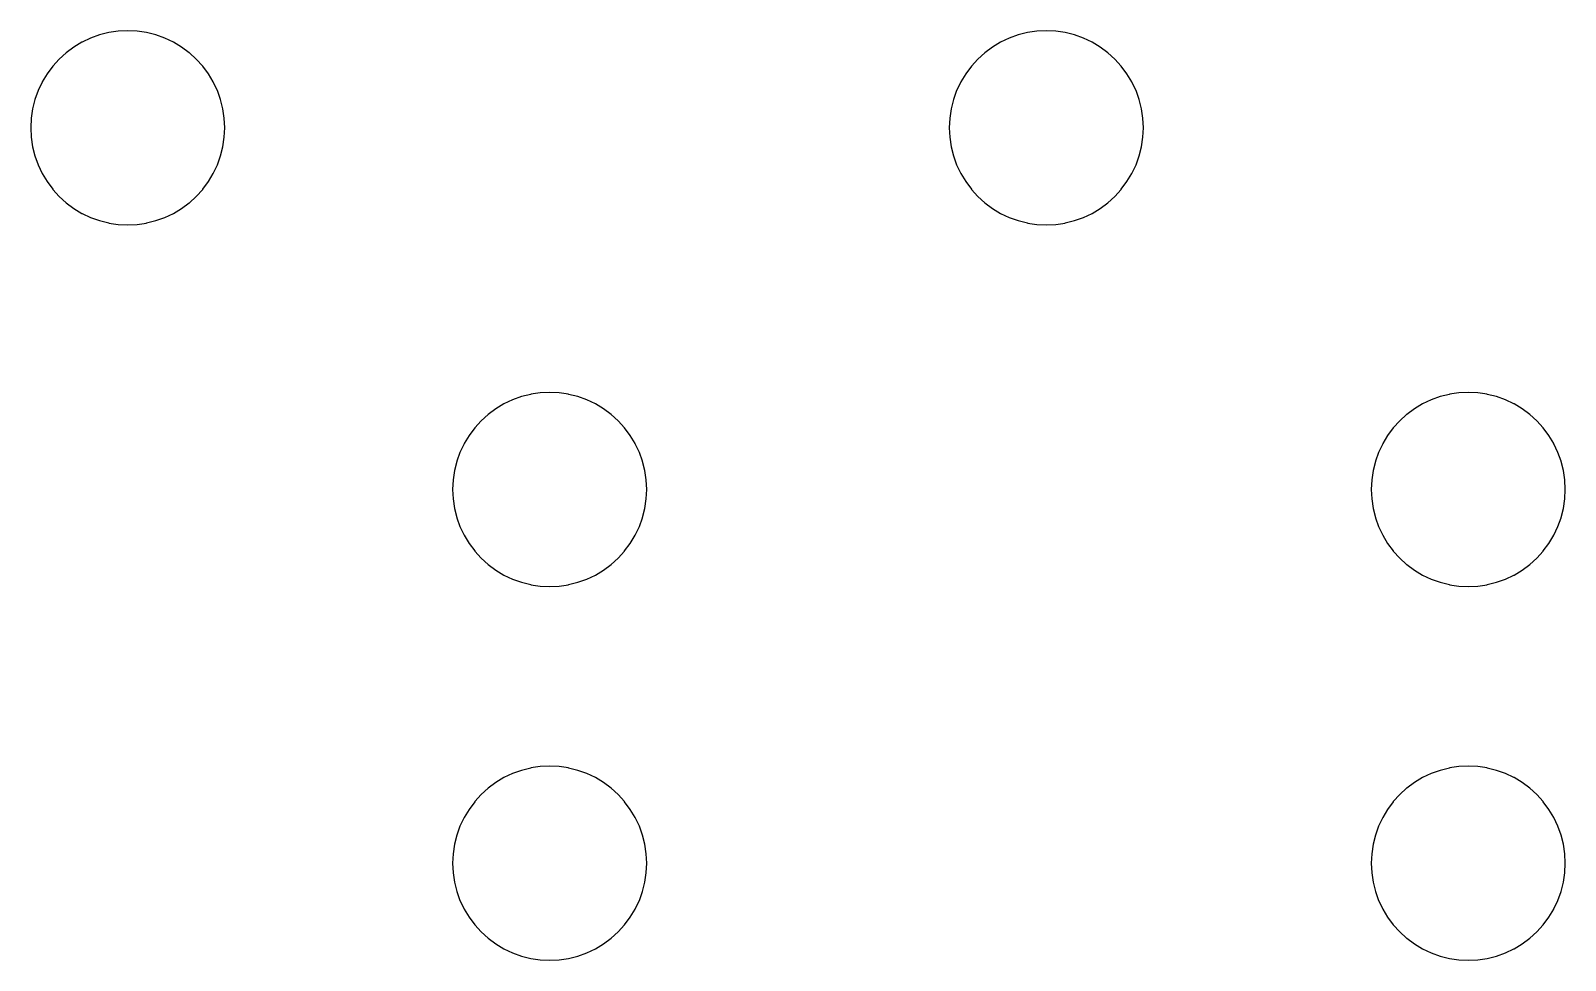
# Model space of a CAD drawing. Header units: metres. Extents: x 102.6 to 173.6, y -131.3 to -53.7.
# Drawn here: x 111.84 to 124.56, y -98.2 to -90.5 of the extents above; entities that cross this region are included whole.
import ezdxf

# ---------------------------------------------------------------- set-up
doc = ezdxf.new("R2010")
doc.units = ezdxf.units.M

msp = doc.modelspace()

# ---------------------------------------------------------------- linework, layer by layer
for points in [[(112.948, -92.044), (112.948, -92.044), (112.948, -92.044), (112.948, -92.044), (112.948, -92.044), (113.019, -92.01), (113.019, -92.01), (113.019, -92.01), (113.02, -92.01), (113.02, -92.01), (113.087, -91.969), (113.087, -91.969), (113.087, -91.969), (113.087, -91.969), (113.087, -91.969), (113.15, -91.922), (113.151, -91.922), (113.151, -91.922), (113.151, -91.922), (113.151, -91.922), (113.209, -91.869), (113.209, -91.869), (113.209, -91.869), (113.209, -91.869), (113.209, -91.869), (113.262, -91.811), (113.262, -91.811), (113.262, -91.811), (113.262, -91.811), (113.262, -91.81), (113.309, -91.747), (113.309, -91.747), (113.309, -91.747), (113.309, -91.747), (113.309, -91.747), (113.35, -91.68), (113.35, -91.68), (113.35, -91.679), (113.35, -91.679), (113.35, -91.679), (113.384, -91.608), (113.384, -91.608), (113.384, -91.608), (113.384, -91.608), (113.384, -91.608), (113.41, -91.534), (113.41, -91.534), (113.41, -91.534), (113.41, -91.534), (113.41, -91.533), (113.429, -91.457), (113.43, -91.457), (113.43, -91.457), (113.43, -91.457), (113.43, -91.457), (113.441, -91.379), (113.441, -91.379), (113.441, -91.379), (113.441, -91.379), (113.441, -91.379), (113.445, -91.3), (113.445, -91.3), (113.445, -91.3), (113.445, -91.3), (113.445, -91.3), (113.441, -91.221), (113.441, -91.221), (113.441, -91.221), (113.441, -91.221), (113.441, -91.221), (113.43, -91.143), (113.43, -91.143), (113.43, -91.143), (113.43, -91.143), (113.429, -91.143), (113.41, -91.067), (113.41, -91.066), (113.41, -91.066), (113.41, -91.066), (113.41, -91.066), (113.384, -90.992), (113.384, -90.992), (113.384, -90.992), (113.384, -90.992), (113.384, -90.992), (113.35, -90.921), (113.35, -90.921), (113.35, -90.921), (113.35, -90.92), (113.35, -90.92), (113.309, -90.853), (113.309, -90.853), (113.309, -90.853), (113.309, -90.853), (113.309, -90.853), (113.262, -90.79), (113.262, -90.789), (113.262, -90.789), (113.262, -90.789), (113.262, -90.789), (113.209, -90.731), (113.209, -90.731), (113.209, -90.731), (113.209, -90.731), (113.209, -90.731), (113.151, -90.678), (113.151, -90.678), (113.151, -90.678), (113.151, -90.678), (113.15, -90.678), (113.087, -90.631), (113.087, -90.631), (113.087, -90.631), (113.087, -90.631), (113.087, -90.631), (113.02, -90.59), (113.02, -90.59), (113.019, -90.59), (113.019, -90.59), (113.019, -90.59), (112.948, -90.556), (112.948, -90.556), (112.948, -90.556), (112.948, -90.556), (112.948, -90.556), (112.874, -90.53), (112.874, -90.53), (112.874, -90.53), (112.874, -90.53), (112.873, -90.53), (112.797, -90.511), (112.797, -90.51), (112.797, -90.51), (112.797, -90.51), (112.797, -90.51), (112.719, -90.499), (112.719, -90.499), (112.719, -90.499), (112.719, -90.499), (112.719, -90.499), (112.64, -90.495), (112.64, -90.495), (112.64, -90.495), (112.64, -90.495), (112.64, -90.495), (112.561, -90.499), (112.561, -90.499), (112.561, -90.499), (112.561, -90.499), (112.561, -90.499), (112.483, -90.51), (112.483, -90.51), (112.483, -90.51), (112.483, -90.51), (112.483, -90.511), (112.407, -90.53), (112.406, -90.53), (112.406, -90.53), (112.406, -90.53), (112.406, -90.53), (112.332, -90.556), (112.332, -90.556), (112.332, -90.556), (112.332, -90.556), (112.332, -90.556), (112.261, -90.59), (112.261, -90.59), (112.261, -90.59), (112.26, -90.59), (112.26, -90.59), (112.193, -90.631), (112.193, -90.631), (112.193, -90.631), (112.193, -90.631), (112.193, -90.631), (112.13, -90.678), (112.129, -90.678), (112.129, -90.678), (112.129, -90.678), (112.129, -90.678), (112.071, -90.731), (112.071, -90.731), (112.071, -90.731), (112.071, -90.731), (112.071, -90.731), (112.018, -90.789), (112.018, -90.789), (112.018, -90.789), (112.018, -90.789), (112.018, -90.79), (111.971, -90.853), (111.971, -90.853), (111.971, -90.853), (111.971, -90.853), (111.971, -90.853), (111.93, -90.92), (111.93, -90.92), (111.93, -90.921), (111.93, -90.921), (111.93, -90.921), (111.896, -90.992), (111.896, -90.992), (111.896, -90.992), (111.896, -90.992), (111.896, -90.992), (111.87, -91.066), (111.87, -91.066), (111.87, -91.066), (111.87, -91.066), (111.87, -91.067), (111.851, -91.143), (111.85, -91.143), (111.85, -91.143), (111.85, -91.143), (111.85, -91.143), (111.839, -91.221), (111.839, -91.221), (111.839, -91.221), (111.839, -91.221), (111.839, -91.221), (111.835, -91.3), (111.835, -91.3), (111.835, -91.3), (111.835, -91.3), (111.835, -91.3), (111.839, -91.379), (111.839, -91.379), (111.839, -91.379), (111.839, -91.379), (111.839, -91.379), (111.85, -91.457), (111.85, -91.457), (111.85, -91.457), (111.85, -91.457), (111.851, -91.457), (111.87, -91.533), (111.87, -91.534), (111.87, -91.534), (111.87, -91.534), (111.87, -91.534), (111.896, -91.608), (111.896, -91.608), (111.896, -91.608), (111.896, -91.608), (111.896, -91.608), (111.93, -91.679), (111.93, -91.679), (111.93, -91.679), (111.93, -91.68), (111.93, -91.68), (111.971, -91.747), (111.971, -91.747), (111.971, -91.747), (111.971, -91.747), (111.971, -91.747), (112.018, -91.81), (112.018, -91.811), (112.018, -91.811), (112.018, -91.811), (112.018, -91.811), (112.071, -91.869), (112.071, -91.869), (112.071, -91.869), (112.071, -91.869), (112.071, -91.869), (112.129, -91.922), (112.129, -91.922), (112.129, -91.922), (112.129, -91.922), (112.13, -91.922), (112.193, -91.969), (112.193, -91.969), (112.193, -91.969), (112.193, -91.969), (112.193, -91.969), (112.26, -92.01), (112.26, -92.01), (112.261, -92.01), (112.261, -92.01), (112.261, -92.01), (112.332, -92.044), (112.332, -92.044), (112.332, -92.044), (112.332, -92.044), (112.332, -92.044), (112.406, -92.07), (112.406, -92.07), (112.406, -92.07), (112.406, -92.07), (112.407, -92.07), (112.483, -92.089), (112.483, -92.09), (112.483, -92.09), (112.483, -92.09), (112.483, -92.09), (112.561, -92.101), (112.561, -92.101), (112.561, -92.101), (112.561, -92.101), (112.561, -92.101), (112.64, -92.105), (112.64, -92.105), (112.64, -92.105), (112.64, -92.105), (112.64, -92.105), (112.719, -92.101), (112.719, -92.101), (112.719, -92.101), (112.719, -92.101), (112.719, -92.101), (112.797, -92.09), (112.797, -92.09), (112.797, -92.09), (112.797, -92.09), (112.797, -92.089), (112.873, -92.07), (112.874, -92.07), (112.874, -92.07), (112.874, -92.07), (112.874, -92.07), (112.948, -92.044)], [(120.568, -92.044), (120.568, -92.044), (120.568, -92.044), (120.568, -92.044), (120.568, -92.044), (120.639, -92.01), (120.639, -92.01), (120.639, -92.01), (120.64, -92.01), (120.64, -92.01), (120.707, -91.969), (120.707, -91.969), (120.707, -91.969), (120.707, -91.969), (120.707, -91.969), (120.77, -91.922), (120.771, -91.922), (120.771, -91.922), (120.771, -91.922), (120.771, -91.922), (120.829, -91.869), (120.829, -91.869), (120.829, -91.869), (120.829, -91.869), (120.829, -91.869), (120.882, -91.811), (120.882, -91.811), (120.882, -91.811), (120.882, -91.811), (120.882, -91.81), (120.929, -91.747), (120.929, -91.747), (120.929, -91.747), (120.929, -91.747), (120.929, -91.747), (120.97, -91.68), (120.97, -91.68), (120.97, -91.679), (120.97, -91.679), (120.97, -91.679), (121.004, -91.608), (121.004, -91.608), (121.004, -91.608), (121.004, -91.608), (121.004, -91.608), (121.03, -91.534), (121.03, -91.534), (121.03, -91.534), (121.03, -91.534), (121.03, -91.533), (121.049, -91.457), (121.05, -91.457), (121.05, -91.457), (121.05, -91.457), (121.05, -91.457), (121.061, -91.379), (121.061, -91.379), (121.061, -91.379), (121.061, -91.379), (121.061, -91.379), (121.065, -91.3), (121.065, -91.3), (121.065, -91.3), (121.065, -91.3), (121.065, -91.3), (121.061, -91.221), (121.061, -91.221), (121.061, -91.221), (121.061, -91.221), (121.061, -91.221), (121.05, -91.143), (121.05, -91.143), (121.05, -91.143), (121.05, -91.143), (121.049, -91.143), (121.03, -91.067), (121.03, -91.066), (121.03, -91.066), (121.03, -91.066), (121.03, -91.066), (121.004, -90.992), (121.004, -90.992), (121.004, -90.992), (121.004, -90.992), (121.004, -90.992), (120.97, -90.921), (120.97, -90.921), (120.97, -90.921), (120.97, -90.92), (120.97, -90.92), (120.929, -90.853), (120.929, -90.853), (120.929, -90.853), (120.929, -90.853), (120.929, -90.853), (120.882, -90.79), (120.882, -90.789), (120.882, -90.789), (120.882, -90.789), (120.882, -90.789), (120.829, -90.731), (120.829, -90.731), (120.829, -90.731), (120.829, -90.731), (120.829, -90.731), (120.771, -90.678), (120.771, -90.678), (120.771, -90.678), (120.771, -90.678), (120.77, -90.678), (120.707, -90.631), (120.707, -90.631), (120.707, -90.631), (120.707, -90.631), (120.707, -90.631), (120.64, -90.59), (120.64, -90.59), (120.639, -90.59), (120.639, -90.59), (120.639, -90.59), (120.568, -90.556), (120.568, -90.556), (120.568, -90.556), (120.568, -90.556), (120.568, -90.556), (120.494, -90.53), (120.494, -90.53), (120.494, -90.53), (120.494, -90.53), (120.493, -90.53), (120.417, -90.511), (120.417, -90.51), (120.417, -90.51), (120.417, -90.51), (120.417, -90.51), (120.339, -90.499), (120.339, -90.499), (120.339, -90.499), (120.339, -90.499), (120.339, -90.499), (120.26, -90.495), (120.26, -90.495), (120.26, -90.495), (120.26, -90.495), (120.26, -90.495), (120.181, -90.499), (120.181, -90.499), (120.181, -90.499), (120.181, -90.499), (120.181, -90.499), (120.103, -90.51), (120.103, -90.51), (120.103, -90.51), (120.103, -90.51), (120.103, -90.511), (120.027, -90.53), (120.026, -90.53), (120.026, -90.53), (120.026, -90.53), (120.026, -90.53), (119.952, -90.556), (119.952, -90.556), (119.952, -90.556), (119.952, -90.556), (119.952, -90.556), (119.881, -90.59), (119.881, -90.59), (119.881, -90.59), (119.88, -90.59), (119.88, -90.59), (119.813, -90.631), (119.813, -90.631), (119.813, -90.631), (119.813, -90.631), (119.813, -90.631), (119.75, -90.678), (119.749, -90.678), (119.749, -90.678), (119.749, -90.678), (119.749, -90.678), (119.691, -90.731), (119.691, -90.731), (119.691, -90.731), (119.691, -90.731), (119.691, -90.731), (119.638, -90.789), (119.638, -90.789), (119.638, -90.789), (119.638, -90.789), (119.638, -90.79), (119.591, -90.853), (119.591, -90.853), (119.591, -90.853), (119.591, -90.853), (119.591, -90.853), (119.55, -90.92), (119.55, -90.92), (119.55, -90.921), (119.55, -90.921), (119.55, -90.921), (119.516, -90.992), (119.516, -90.992), (119.516, -90.992), (119.516, -90.992), (119.516, -90.992), (119.49, -91.066), (119.49, -91.066), (119.49, -91.066), (119.49, -91.066), (119.49, -91.067), (119.471, -91.143), (119.47, -91.143), (119.47, -91.143), (119.47, -91.143), (119.47, -91.143), (119.459, -91.221), (119.459, -91.221), (119.459, -91.221), (119.459, -91.221), (119.459, -91.221), (119.455, -91.3), (119.455, -91.3), (119.455, -91.3), (119.455, -91.3), (119.455, -91.3), (119.459, -91.379), (119.459, -91.379), (119.459, -91.379), (119.459, -91.379), (119.459, -91.379), (119.47, -91.457), (119.47, -91.457), (119.47, -91.457), (119.47, -91.457), (119.471, -91.457), (119.49, -91.533), (119.49, -91.534), (119.49, -91.534), (119.49, -91.534), (119.49, -91.534), (119.516, -91.608), (119.516, -91.608), (119.516, -91.608), (119.516, -91.608), (119.516, -91.608), (119.55, -91.679), (119.55, -91.679), (119.55, -91.679), (119.55, -91.68), (119.55, -91.68), (119.591, -91.747), (119.591, -91.747), (119.591, -91.747), (119.591, -91.747), (119.591, -91.747), (119.638, -91.81), (119.638, -91.811), (119.638, -91.811), (119.638, -91.811), (119.638, -91.811), (119.691, -91.869), (119.691, -91.869), (119.691, -91.869), (119.691, -91.869), (119.691, -91.869), (119.749, -91.922), (119.749, -91.922), (119.749, -91.922), (119.749, -91.922), (119.75, -91.922), (119.813, -91.969), (119.813, -91.969), (119.813, -91.969), (119.813, -91.969), (119.813, -91.969), (119.88, -92.01), (119.88, -92.01), (119.881, -92.01), (119.881, -92.01), (119.881, -92.01), (119.952, -92.044), (119.952, -92.044), (119.952, -92.044), (119.952, -92.044), (119.952, -92.044), (120.026, -92.07), (120.026, -92.07), (120.026, -92.07), (120.026, -92.07), (120.027, -92.07), (120.103, -92.089), (120.103, -92.09), (120.103, -92.09), (120.103, -92.09), (120.103, -92.09), (120.181, -92.101), (120.181, -92.101), (120.181, -92.101), (120.181, -92.101), (120.181, -92.101), (120.26, -92.105), (120.26, -92.105), (120.26, -92.105), (120.26, -92.105), (120.26, -92.105), (120.339, -92.101), (120.339, -92.101), (120.339, -92.101), (120.339, -92.101), (120.339, -92.101), (120.417, -92.09), (120.417, -92.09), (120.417, -92.09), (120.417, -92.09), (120.417, -92.089), (120.493, -92.07), (120.494, -92.07), (120.494, -92.07), (120.494, -92.07), (120.494, -92.07), (120.568, -92.044)], [(116.448, -95.044), (116.448, -95.044), (116.448, -95.044), (116.448, -95.044), (116.448, -95.044), (116.519, -95.01), (116.519, -95.01), (116.519, -95.01), (116.52, -95.01), (116.52, -95.01), (116.587, -94.969), (116.587, -94.969), (116.587, -94.969), (116.587, -94.969), (116.587, -94.969), (116.65, -94.922), (116.651, -94.922), (116.651, -94.922), (116.651, -94.922), (116.651, -94.922), (116.709, -94.869), (116.709, -94.869), (116.709, -94.869), (116.709, -94.869), (116.709, -94.869), (116.762, -94.811), (116.762, -94.811), (116.762, -94.811), (116.762, -94.811), (116.762, -94.81), (116.809, -94.747), (116.809, -94.747), (116.809, -94.747), (116.809, -94.747), (116.809, -94.747), (116.85, -94.68), (116.85, -94.68), (116.85, -94.679), (116.85, -94.679), (116.85, -94.679), (116.884, -94.608), (116.884, -94.608), (116.884, -94.608), (116.884, -94.608), (116.884, -94.608), (116.91, -94.534), (116.91, -94.534), (116.91, -94.534), (116.91, -94.534), (116.91, -94.533), (116.929, -94.457), (116.93, -94.457), (116.93, -94.457), (116.93, -94.457), (116.93, -94.457), (116.941, -94.379), (116.941, -94.379), (116.941, -94.379), (116.941, -94.379), (116.941, -94.379), (116.945, -94.3), (116.945, -94.3), (116.945, -94.3), (116.945, -94.3), (116.945, -94.3), (116.941, -94.221), (116.941, -94.221), (116.941, -94.221), (116.941, -94.221), (116.941, -94.221), (116.93, -94.143), (116.93, -94.143), (116.93, -94.143), (116.93, -94.143), (116.929, -94.143), (116.91, -94.067), (116.91, -94.066), (116.91, -94.066), (116.91, -94.066), (116.91, -94.066), (116.884, -93.992), (116.884, -93.992), (116.884, -93.992), (116.884, -93.992), (116.884, -93.992), (116.85, -93.921), (116.85, -93.921), (116.85, -93.921), (116.85, -93.92), (116.85, -93.92), (116.809, -93.853), (116.809, -93.853), (116.809, -93.853), (116.809, -93.853), (116.809, -93.853), (116.762, -93.79), (116.762, -93.789), (116.762, -93.789), (116.762, -93.789), (116.762, -93.789), (116.709, -93.731), (116.709, -93.731), (116.709, -93.731), (116.709, -93.731), (116.709, -93.731), (116.651, -93.678), (116.651, -93.678), (116.651, -93.678), (116.651, -93.678), (116.65, -93.678), (116.587, -93.631), (116.587, -93.631), (116.587, -93.631), (116.587, -93.631), (116.587, -93.631), (116.52, -93.59), (116.52, -93.59), (116.519, -93.59), (116.519, -93.59), (116.519, -93.59), (116.448, -93.556), (116.448, -93.556), (116.448, -93.556), (116.448, -93.556), (116.448, -93.556), (116.374, -93.53), (116.374, -93.53), (116.374, -93.53), (116.374, -93.53), (116.373, -93.53), (116.297, -93.511), (116.297, -93.51), (116.297, -93.51), (116.297, -93.51), (116.297, -93.51), (116.219, -93.499), (116.219, -93.499), (116.219, -93.499), (116.219, -93.499), (116.219, -93.499), (116.14, -93.495), (116.14, -93.495), (116.14, -93.495), (116.14, -93.495), (116.14, -93.495), (116.061, -93.499), (116.061, -93.499), (116.061, -93.499), (116.061, -93.499), (116.061, -93.499), (115.983, -93.51), (115.983, -93.51), (115.983, -93.51), (115.983, -93.51), (115.983, -93.511), (115.907, -93.53), (115.906, -93.53), (115.906, -93.53), (115.906, -93.53), (115.906, -93.53), (115.832, -93.556), (115.832, -93.556), (115.832, -93.556), (115.832, -93.556), (115.832, -93.556), (115.761, -93.59), (115.761, -93.59), (115.761, -93.59), (115.76, -93.59), (115.76, -93.59), (115.693, -93.631), (115.693, -93.631), (115.693, -93.631), (115.693, -93.631), (115.693, -93.631), (115.63, -93.678), (115.629, -93.678), (115.629, -93.678), (115.629, -93.678), (115.629, -93.678), (115.571, -93.731), (115.571, -93.731), (115.571, -93.731), (115.571, -93.731), (115.571, -93.731), (115.518, -93.789), (115.518, -93.789), (115.518, -93.789), (115.518, -93.789), (115.518, -93.79), (115.471, -93.853), (115.471, -93.853), (115.471, -93.853), (115.471, -93.853), (115.471, -93.853), (115.43, -93.92), (115.43, -93.92), (115.43, -93.921), (115.43, -93.921), (115.43, -93.921), (115.396, -93.992), (115.396, -93.992), (115.396, -93.992), (115.396, -93.992), (115.396, -93.992), (115.37, -94.066), (115.37, -94.066), (115.37, -94.066), (115.37, -94.066), (115.37, -94.067), (115.351, -94.143), (115.35, -94.143), (115.35, -94.143), (115.35, -94.143), (115.35, -94.143), (115.339, -94.221), (115.339, -94.221), (115.339, -94.221), (115.339, -94.221), (115.339, -94.221), (115.335, -94.3), (115.335, -94.3), (115.335, -94.3), (115.335, -94.3), (115.335, -94.3), (115.339, -94.379), (115.339, -94.379), (115.339, -94.379), (115.339, -94.379), (115.339, -94.379), (115.35, -94.457), (115.35, -94.457), (115.35, -94.457), (115.35, -94.457), (115.351, -94.457), (115.37, -94.533), (115.37, -94.534), (115.37, -94.534), (115.37, -94.534), (115.37, -94.534), (115.396, -94.608), (115.396, -94.608), (115.396, -94.608), (115.396, -94.608), (115.396, -94.608), (115.43, -94.679), (115.43, -94.679), (115.43, -94.679), (115.43, -94.68), (115.43, -94.68), (115.471, -94.747), (115.471, -94.747), (115.471, -94.747), (115.471, -94.747), (115.471, -94.747), (115.518, -94.81), (115.518, -94.811), (115.518, -94.811), (115.518, -94.811), (115.518, -94.811), (115.571, -94.869), (115.571, -94.869), (115.571, -94.869), (115.571, -94.869), (115.571, -94.869), (115.629, -94.922), (115.629, -94.922), (115.629, -94.922), (115.629, -94.922), (115.63, -94.922), (115.693, -94.969), (115.693, -94.969), (115.693, -94.969), (115.693, -94.969), (115.693, -94.969), (115.76, -95.01), (115.76, -95.01), (115.761, -95.01), (115.761, -95.01), (115.761, -95.01), (115.832, -95.044), (115.832, -95.044), (115.832, -95.044), (115.832, -95.044), (115.832, -95.044), (115.906, -95.07), (115.906, -95.07), (115.906, -95.07), (115.906, -95.07), (115.907, -95.07), (115.983, -95.089), (115.983, -95.09), (115.983, -95.09), (115.983, -95.09), (115.983, -95.09), (116.061, -95.101), (116.061, -95.101), (116.061, -95.101), (116.061, -95.101), (116.061, -95.101), (116.14, -95.105), (116.14, -95.105), (116.14, -95.105), (116.14, -95.105), (116.14, -95.105), (116.219, -95.101), (116.219, -95.101), (116.219, -95.101), (116.219, -95.101), (116.219, -95.101), (116.297, -95.09), (116.297, -95.09), (116.297, -95.09), (116.297, -95.09), (116.297, -95.089), (116.373, -95.07), (116.374, -95.07), (116.374, -95.07), (116.374, -95.07), (116.374, -95.07), (116.448, -95.044)], [(124.068, -95.044), (124.068, -95.044), (124.068, -95.044), (124.068, -95.044), (124.068, -95.044), (124.139, -95.01), (124.139, -95.01), (124.139, -95.01), (124.14, -95.01), (124.14, -95.01), (124.207, -94.969), (124.207, -94.969), (124.207, -94.969), (124.207, -94.969), (124.207, -94.969), (124.27, -94.922), (124.271, -94.922), (124.271, -94.922), (124.271, -94.922), (124.271, -94.922), (124.329, -94.869), (124.329, -94.869), (124.329, -94.869), (124.329, -94.869), (124.329, -94.869), (124.382, -94.811), (124.382, -94.811), (124.382, -94.811), (124.382, -94.811), (124.382, -94.81), (124.429, -94.747), (124.429, -94.747), (124.429, -94.747), (124.429, -94.747), (124.429, -94.747), (124.47, -94.68), (124.47, -94.68), (124.47, -94.679), (124.47, -94.679), (124.47, -94.679), (124.504, -94.608), (124.504, -94.608), (124.504, -94.608), (124.504, -94.608), (124.504, -94.608), (124.53, -94.534), (124.53, -94.534), (124.53, -94.534), (124.53, -94.534), (124.53, -94.533), (124.549, -94.457), (124.55, -94.457), (124.55, -94.457), (124.55, -94.457), (124.55, -94.457), (124.561, -94.379), (124.561, -94.379), (124.561, -94.379), (124.561, -94.379), (124.561, -94.379), (124.565, -94.3), (124.565, -94.3), (124.565, -94.3), (124.565, -94.3), (124.565, -94.3), (124.561, -94.221), (124.561, -94.221), (124.561, -94.221), (124.561, -94.221), (124.561, -94.221), (124.55, -94.143), (124.55, -94.143), (124.55, -94.143), (124.55, -94.143), (124.549, -94.143), (124.53, -94.067), (124.53, -94.066), (124.53, -94.066), (124.53, -94.066), (124.53, -94.066), (124.504, -93.992), (124.504, -93.992), (124.504, -93.992), (124.504, -93.992), (124.504, -93.992), (124.47, -93.921), (124.47, -93.921), (124.47, -93.921), (124.47, -93.92), (124.47, -93.92), (124.429, -93.853), (124.429, -93.853), (124.429, -93.853), (124.429, -93.853), (124.429, -93.853), (124.382, -93.79), (124.382, -93.789), (124.382, -93.789), (124.382, -93.789), (124.382, -93.789), (124.329, -93.731), (124.329, -93.731), (124.329, -93.731), (124.329, -93.731), (124.329, -93.731), (124.271, -93.678), (124.271, -93.678), (124.271, -93.678), (124.271, -93.678), (124.27, -93.678), (124.207, -93.631), (124.207, -93.631), (124.207, -93.631), (124.207, -93.631), (124.207, -93.631), (124.14, -93.59), (124.14, -93.59), (124.139, -93.59), (124.139, -93.59), (124.139, -93.59), (124.068, -93.556), (124.068, -93.556), (124.068, -93.556), (124.068, -93.556), (124.068, -93.556), (123.994, -93.53), (123.994, -93.53), (123.994, -93.53), (123.994, -93.53), (123.993, -93.53), (123.917, -93.511), (123.917, -93.51), (123.917, -93.51), (123.917, -93.51), (123.917, -93.51), (123.839, -93.499), (123.839, -93.499), (123.839, -93.499), (123.839, -93.499), (123.839, -93.499), (123.76, -93.495), (123.76, -93.495), (123.76, -93.495), (123.76, -93.495), (123.76, -93.495), (123.681, -93.499), (123.681, -93.499), (123.681, -93.499), (123.681, -93.499), (123.681, -93.499), (123.603, -93.51), (123.603, -93.51), (123.603, -93.51), (123.603, -93.51), (123.603, -93.511), (123.527, -93.53), (123.526, -93.53), (123.526, -93.53), (123.526, -93.53), (123.526, -93.53), (123.452, -93.556), (123.452, -93.556), (123.452, -93.556), (123.452, -93.556), (123.452, -93.556), (123.381, -93.59), (123.381, -93.59), (123.381, -93.59), (123.38, -93.59), (123.38, -93.59), (123.313, -93.631), (123.313, -93.631), (123.313, -93.631), (123.313, -93.631), (123.313, -93.631), (123.25, -93.678), (123.249, -93.678), (123.249, -93.678), (123.249, -93.678), (123.249, -93.678), (123.191, -93.731), (123.191, -93.731), (123.191, -93.731), (123.191, -93.731), (123.191, -93.731), (123.138, -93.789), (123.138, -93.789), (123.138, -93.789), (123.138, -93.789), (123.138, -93.79), (123.091, -93.853), (123.091, -93.853), (123.091, -93.853), (123.091, -93.853), (123.091, -93.853), (123.05, -93.92), (123.05, -93.92), (123.05, -93.921), (123.05, -93.921), (123.05, -93.921), (123.016, -93.992), (123.016, -93.992), (123.016, -93.992), (123.016, -93.992), (123.016, -93.992), (122.99, -94.066), (122.99, -94.066), (122.99, -94.066), (122.99, -94.066), (122.99, -94.067), (122.971, -94.143), (122.97, -94.143), (122.97, -94.143), (122.97, -94.143), (122.97, -94.143), (122.959, -94.221), (122.959, -94.221), (122.959, -94.221), (122.959, -94.221), (122.959, -94.221), (122.955, -94.3), (122.955, -94.3), (122.955, -94.3), (122.955, -94.3), (122.955, -94.3), (122.959, -94.379), (122.959, -94.379), (122.959, -94.379), (122.959, -94.379), (122.959, -94.379), (122.97, -94.457), (122.97, -94.457), (122.97, -94.457), (122.97, -94.457), (122.971, -94.457), (122.99, -94.533), (122.99, -94.534), (122.99, -94.534), (122.99, -94.534), (122.99, -94.534), (123.016, -94.608), (123.016, -94.608), (123.016, -94.608), (123.016, -94.608), (123.016, -94.608), (123.05, -94.679), (123.05, -94.679), (123.05, -94.679), (123.05, -94.68), (123.05, -94.68), (123.091, -94.747), (123.091, -94.747), (123.091, -94.747), (123.091, -94.747), (123.091, -94.747), (123.138, -94.81), (123.138, -94.811), (123.138, -94.811), (123.138, -94.811), (123.138, -94.811), (123.191, -94.869), (123.191, -94.869), (123.191, -94.869), (123.191, -94.869), (123.191, -94.869), (123.249, -94.922), (123.249, -94.922), (123.249, -94.922), (123.249, -94.922), (123.25, -94.922), (123.313, -94.969), (123.313, -94.969), (123.313, -94.969), (123.313, -94.969), (123.313, -94.969), (123.38, -95.01), (123.38, -95.01), (123.381, -95.01), (123.381, -95.01), (123.381, -95.01), (123.452, -95.044), (123.452, -95.044), (123.452, -95.044), (123.452, -95.044), (123.452, -95.044), (123.526, -95.07), (123.526, -95.07), (123.526, -95.07), (123.526, -95.07), (123.527, -95.07), (123.603, -95.089), (123.603, -95.09), (123.603, -95.09), (123.603, -95.09), (123.603, -95.09), (123.681, -95.101), (123.681, -95.101), (123.681, -95.101), (123.681, -95.101), (123.681, -95.101), (123.76, -95.105), (123.76, -95.105), (123.76, -95.105), (123.76, -95.105), (123.76, -95.105), (123.839, -95.101), (123.839, -95.101), (123.839, -95.101), (123.839, -95.101), (123.839, -95.101), (123.917, -95.09), (123.917, -95.09), (123.917, -95.09), (123.917, -95.09), (123.917, -95.089), (123.993, -95.07), (123.994, -95.07), (123.994, -95.07), (123.994, -95.07), (123.994, -95.07), (124.068, -95.044)], [(116.448, -98.144), (116.448, -98.144), (116.448, -98.144), (116.448, -98.144), (116.448, -98.144), (116.519, -98.11), (116.519, -98.11), (116.519, -98.11), (116.52, -98.11), (116.52, -98.11), (116.587, -98.069), (116.587, -98.069), (116.587, -98.069), (116.587, -98.069), (116.587, -98.069), (116.65, -98.022), (116.651, -98.022), (116.651, -98.022), (116.651, -98.022), (116.651, -98.022), (116.709, -97.969), (116.709, -97.969), (116.709, -97.969), (116.709, -97.969), (116.709, -97.969), (116.762, -97.911), (116.762, -97.911), (116.762, -97.911), (116.762, -97.911), (116.762, -97.91), (116.809, -97.847), (116.809, -97.847), (116.809, -97.847), (116.809, -97.847), (116.809, -97.847), (116.85, -97.78), (116.85, -97.78), (116.85, -97.779), (116.85, -97.779), (116.85, -97.779), (116.884, -97.708), (116.884, -97.708), (116.884, -97.708), (116.884, -97.708), (116.884, -97.708), (116.91, -97.634), (116.91, -97.634), (116.91, -97.634), (116.91, -97.634), (116.91, -97.633), (116.929, -97.557), (116.93, -97.557), (116.93, -97.557), (116.93, -97.557), (116.93, -97.557), (116.941, -97.479), (116.941, -97.479), (116.941, -97.479), (116.941, -97.479), (116.941, -97.479), (116.945, -97.4), (116.945, -97.4), (116.945, -97.4), (116.945, -97.4), (116.945, -97.4), (116.941, -97.321), (116.941, -97.321), (116.941, -97.321), (116.941, -97.321), (116.941, -97.321), (116.93, -97.243), (116.93, -97.243), (116.93, -97.243), (116.93, -97.243), (116.929, -97.243), (116.91, -97.167), (116.91, -97.166), (116.91, -97.166), (116.91, -97.166), (116.91, -97.166), (116.884, -97.092), (116.884, -97.092), (116.884, -97.092), (116.884, -97.092), (116.884, -97.092), (116.85, -97.021), (116.85, -97.021), (116.85, -97.021), (116.85, -97.02), (116.85, -97.02), (116.809, -96.953), (116.809, -96.953), (116.809, -96.953), (116.809, -96.953), (116.809, -96.953), (116.762, -96.89), (116.762, -96.889), (116.762, -96.889), (116.762, -96.889), (116.762, -96.889), (116.709, -96.831), (116.709, -96.831), (116.709, -96.831), (116.709, -96.831), (116.709, -96.831), (116.651, -96.778), (116.651, -96.778), (116.651, -96.778), (116.651, -96.778), (116.65, -96.778), (116.587, -96.731), (116.587, -96.731), (116.587, -96.731), (116.587, -96.731), (116.587, -96.731), (116.52, -96.69), (116.52, -96.69), (116.519, -96.69), (116.519, -96.69), (116.519, -96.69), (116.448, -96.656), (116.448, -96.656), (116.448, -96.656), (116.448, -96.656), (116.448, -96.656), (116.374, -96.63), (116.374, -96.63), (116.374, -96.63), (116.374, -96.63), (116.373, -96.63), (116.297, -96.611), (116.297, -96.61), (116.297, -96.61), (116.297, -96.61), (116.297, -96.61), (116.219, -96.599), (116.219, -96.599), (116.219, -96.599), (116.219, -96.599), (116.219, -96.599), (116.14, -96.595), (116.14, -96.595), (116.14, -96.595), (116.14, -96.595), (116.14, -96.595), (116.061, -96.599), (116.061, -96.599), (116.061, -96.599), (116.061, -96.599), (116.061, -96.599), (115.983, -96.61), (115.983, -96.61), (115.983, -96.61), (115.983, -96.61), (115.983, -96.611), (115.907, -96.63), (115.906, -96.63), (115.906, -96.63), (115.906, -96.63), (115.906, -96.63), (115.832, -96.656), (115.832, -96.656), (115.832, -96.656), (115.832, -96.656), (115.832, -96.656), (115.761, -96.69), (115.761, -96.69), (115.761, -96.69), (115.76, -96.69), (115.76, -96.69), (115.693, -96.731), (115.693, -96.731), (115.693, -96.731), (115.693, -96.731), (115.693, -96.731), (115.63, -96.778), (115.629, -96.778), (115.629, -96.778), (115.629, -96.778), (115.629, -96.778), (115.571, -96.831), (115.571, -96.831), (115.571, -96.831), (115.571, -96.831), (115.571, -96.831), (115.518, -96.889), (115.518, -96.889), (115.518, -96.889), (115.518, -96.889), (115.518, -96.89), (115.471, -96.953), (115.471, -96.953), (115.471, -96.953), (115.471, -96.953), (115.471, -96.953), (115.43, -97.02), (115.43, -97.02), (115.43, -97.021), (115.43, -97.021), (115.43, -97.021), (115.396, -97.092), (115.396, -97.092), (115.396, -97.092), (115.396, -97.092), (115.396, -97.092), (115.37, -97.166), (115.37, -97.166), (115.37, -97.166), (115.37, -97.166), (115.37, -97.167), (115.351, -97.243), (115.35, -97.243), (115.35, -97.243), (115.35, -97.243), (115.35, -97.243), (115.339, -97.321), (115.339, -97.321), (115.339, -97.321), (115.339, -97.321), (115.339, -97.321), (115.335, -97.4), (115.335, -97.4), (115.335, -97.4), (115.335, -97.4), (115.335, -97.4), (115.339, -97.479), (115.339, -97.479), (115.339, -97.479), (115.339, -97.479), (115.339, -97.479), (115.35, -97.557), (115.35, -97.557), (115.35, -97.557), (115.35, -97.557), (115.351, -97.557), (115.37, -97.633), (115.37, -97.634), (115.37, -97.634), (115.37, -97.634), (115.37, -97.634), (115.396, -97.708), (115.396, -97.708), (115.396, -97.708), (115.396, -97.708), (115.396, -97.708), (115.43, -97.779), (115.43, -97.779), (115.43, -97.779), (115.43, -97.78), (115.43, -97.78), (115.471, -97.847), (115.471, -97.847), (115.471, -97.847), (115.471, -97.847), (115.471, -97.847), (115.518, -97.91), (115.518, -97.911), (115.518, -97.911), (115.518, -97.911), (115.518, -97.911), (115.571, -97.969), (115.571, -97.969), (115.571, -97.969), (115.571, -97.969), (115.571, -97.969), (115.629, -98.022), (115.629, -98.022), (115.629, -98.022), (115.629, -98.022), (115.63, -98.022), (115.693, -98.069), (115.693, -98.069), (115.693, -98.069), (115.693, -98.069), (115.693, -98.069), (115.76, -98.11), (115.76, -98.11), (115.761, -98.11), (115.761, -98.11), (115.761, -98.11), (115.832, -98.144), (115.832, -98.144), (115.832, -98.144), (115.832, -98.144), (115.832, -98.144), (115.906, -98.17), (115.906, -98.17), (115.906, -98.17), (115.906, -98.17), (115.907, -98.17), (115.983, -98.189), (115.983, -98.19), (115.983, -98.19), (115.983, -98.19), (115.983, -98.19), (116.061, -98.201), (116.061, -98.201), (116.061, -98.201), (116.061, -98.201), (116.061, -98.201), (116.14, -98.205), (116.14, -98.205), (116.14, -98.205), (116.14, -98.205), (116.14, -98.205), (116.219, -98.201), (116.219, -98.201), (116.219, -98.201), (116.219, -98.201), (116.219, -98.201), (116.297, -98.19), (116.297, -98.19), (116.297, -98.19), (116.297, -98.19), (116.297, -98.189), (116.373, -98.17), (116.374, -98.17), (116.374, -98.17), (116.374, -98.17), (116.374, -98.17), (116.448, -98.144)], [(124.068, -98.144), (124.068, -98.144), (124.068, -98.144), (124.068, -98.144), (124.068, -98.144), (124.139, -98.11), (124.139, -98.11), (124.139, -98.11), (124.14, -98.11), (124.14, -98.11), (124.207, -98.069), (124.207, -98.069), (124.207, -98.069), (124.207, -98.069), (124.207, -98.069), (124.27, -98.022), (124.271, -98.022), (124.271, -98.022), (124.271, -98.022), (124.271, -98.022), (124.329, -97.969), (124.329, -97.969), (124.329, -97.969), (124.329, -97.969), (124.329, -97.969), (124.382, -97.911), (124.382, -97.911), (124.382, -97.911), (124.382, -97.911), (124.382, -97.91), (124.429, -97.847), (124.429, -97.847), (124.429, -97.847), (124.429, -97.847), (124.429, -97.847), (124.47, -97.78), (124.47, -97.78), (124.47, -97.779), (124.47, -97.779), (124.47, -97.779), (124.504, -97.708), (124.504, -97.708), (124.504, -97.708), (124.504, -97.708), (124.504, -97.708), (124.53, -97.634), (124.53, -97.634), (124.53, -97.634), (124.53, -97.634), (124.53, -97.633), (124.549, -97.557), (124.55, -97.557), (124.55, -97.557), (124.55, -97.557), (124.55, -97.557), (124.561, -97.479), (124.561, -97.479), (124.561, -97.479), (124.561, -97.479), (124.561, -97.479), (124.565, -97.4), (124.565, -97.4), (124.565, -97.4), (124.565, -97.4), (124.565, -97.4), (124.561, -97.321), (124.561, -97.321), (124.561, -97.321), (124.561, -97.321), (124.561, -97.321), (124.55, -97.243), (124.55, -97.243), (124.55, -97.243), (124.55, -97.243), (124.549, -97.243), (124.53, -97.167), (124.53, -97.166), (124.53, -97.166), (124.53, -97.166), (124.53, -97.166), (124.504, -97.092), (124.504, -97.092), (124.504, -97.092), (124.504, -97.092), (124.504, -97.092), (124.47, -97.021), (124.47, -97.021), (124.47, -97.021), (124.47, -97.02), (124.47, -97.02), (124.429, -96.953), (124.429, -96.953), (124.429, -96.953), (124.429, -96.953), (124.429, -96.953), (124.382, -96.89), (124.382, -96.889), (124.382, -96.889), (124.382, -96.889), (124.382, -96.889), (124.329, -96.831), (124.329, -96.831), (124.329, -96.831), (124.329, -96.831), (124.329, -96.831), (124.271, -96.778), (124.271, -96.778), (124.271, -96.778), (124.271, -96.778), (124.27, -96.778), (124.207, -96.731), (124.207, -96.731), (124.207, -96.731), (124.207, -96.731), (124.207, -96.731), (124.14, -96.69), (124.14, -96.69), (124.139, -96.69), (124.139, -96.69), (124.139, -96.69), (124.068, -96.656), (124.068, -96.656), (124.068, -96.656), (124.068, -96.656), (124.068, -96.656), (123.994, -96.63), (123.994, -96.63), (123.994, -96.63), (123.994, -96.63), (123.993, -96.63), (123.917, -96.611), (123.917, -96.61), (123.917, -96.61), (123.917, -96.61), (123.917, -96.61), (123.839, -96.599), (123.839, -96.599), (123.839, -96.599), (123.839, -96.599), (123.839, -96.599), (123.76, -96.595), (123.76, -96.595), (123.76, -96.595), (123.76, -96.595), (123.76, -96.595), (123.681, -96.599), (123.681, -96.599), (123.681, -96.599), (123.681, -96.599), (123.681, -96.599), (123.603, -96.61), (123.603, -96.61), (123.603, -96.61), (123.603, -96.61), (123.603, -96.611), (123.527, -96.63), (123.526, -96.63), (123.526, -96.63), (123.526, -96.63), (123.526, -96.63), (123.452, -96.656), (123.452, -96.656), (123.452, -96.656), (123.452, -96.656), (123.452, -96.656), (123.381, -96.69), (123.381, -96.69), (123.381, -96.69), (123.38, -96.69), (123.38, -96.69), (123.313, -96.731), (123.313, -96.731), (123.313, -96.731), (123.313, -96.731), (123.313, -96.731), (123.25, -96.778), (123.249, -96.778), (123.249, -96.778), (123.249, -96.778), (123.249, -96.778), (123.191, -96.831), (123.191, -96.831), (123.191, -96.831), (123.191, -96.831), (123.191, -96.831), (123.138, -96.889), (123.138, -96.889), (123.138, -96.889), (123.138, -96.889), (123.138, -96.89), (123.091, -96.953), (123.091, -96.953), (123.091, -96.953), (123.091, -96.953), (123.091, -96.953), (123.05, -97.02), (123.05, -97.02), (123.05, -97.021), (123.05, -97.021), (123.05, -97.021), (123.016, -97.092), (123.016, -97.092), (123.016, -97.092), (123.016, -97.092), (123.016, -97.092), (122.99, -97.166), (122.99, -97.166), (122.99, -97.166), (122.99, -97.166), (122.99, -97.167), (122.971, -97.243), (122.97, -97.243), (122.97, -97.243), (122.97, -97.243), (122.97, -97.243), (122.959, -97.321), (122.959, -97.321), (122.959, -97.321), (122.959, -97.321), (122.959, -97.321), (122.955, -97.4), (122.955, -97.4), (122.955, -97.4), (122.955, -97.4), (122.955, -97.4), (122.959, -97.479), (122.959, -97.479), (122.959, -97.479), (122.959, -97.479), (122.959, -97.479), (122.97, -97.557), (122.97, -97.557), (122.97, -97.557), (122.97, -97.557), (122.971, -97.557), (122.99, -97.633), (122.99, -97.634), (122.99, -97.634), (122.99, -97.634), (122.99, -97.634), (123.016, -97.708), (123.016, -97.708), (123.016, -97.708), (123.016, -97.708), (123.016, -97.708), (123.05, -97.779), (123.05, -97.779), (123.05, -97.779), (123.05, -97.78), (123.05, -97.78), (123.091, -97.847), (123.091, -97.847), (123.091, -97.847), (123.091, -97.847), (123.091, -97.847), (123.138, -97.91), (123.138, -97.911), (123.138, -97.911), (123.138, -97.911), (123.138, -97.911), (123.191, -97.969), (123.191, -97.969), (123.191, -97.969), (123.191, -97.969), (123.191, -97.969), (123.249, -98.022), (123.249, -98.022), (123.249, -98.022), (123.249, -98.022), (123.25, -98.022), (123.313, -98.069), (123.313, -98.069), (123.313, -98.069), (123.313, -98.069), (123.313, -98.069), (123.38, -98.11), (123.38, -98.11), (123.381, -98.11), (123.381, -98.11), (123.381, -98.11), (123.452, -98.144), (123.452, -98.144), (123.452, -98.144), (123.452, -98.144), (123.452, -98.144), (123.526, -98.17), (123.526, -98.17), (123.526, -98.17), (123.526, -98.17), (123.527, -98.17), (123.603, -98.189), (123.603, -98.19), (123.603, -98.19), (123.603, -98.19), (123.603, -98.19), (123.681, -98.201), (123.681, -98.201), (123.681, -98.201), (123.681, -98.201), (123.681, -98.201), (123.76, -98.205), (123.76, -98.205), (123.76, -98.205), (123.76, -98.205), (123.76, -98.205), (123.839, -98.201), (123.839, -98.201), (123.839, -98.201), (123.839, -98.201), (123.839, -98.201), (123.917, -98.19), (123.917, -98.19), (123.917, -98.19), (123.917, -98.19), (123.917, -98.189), (123.993, -98.17), (123.994, -98.17), (123.994, -98.17), (123.994, -98.17), (123.994, -98.17), (124.068, -98.144)]]:
    msp.add_lwpolyline(points)

doc.saveas('drawing.dxf')
